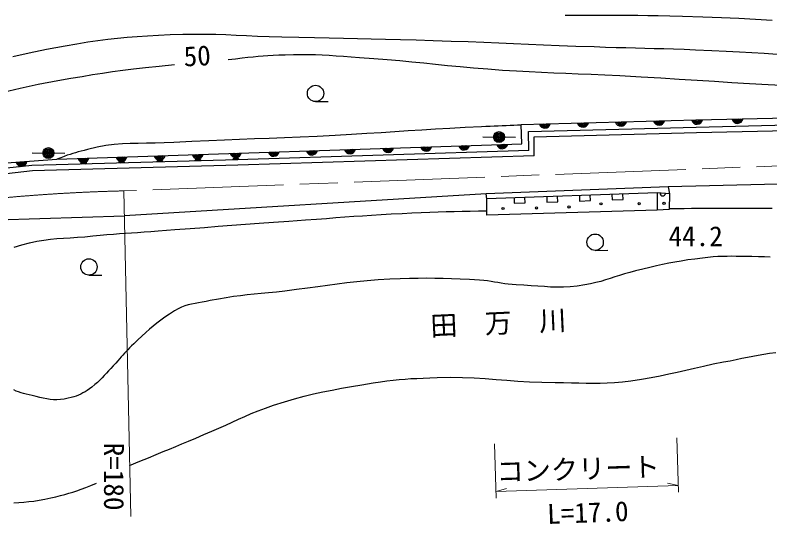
# Model space of a CAD drawing. Units: millimetres, scale not verified. Extents: x 40000 to 680000, y 20000 to 380000.
# Drawn here: x 294010 to 363358, y 276638 to 323362 of the extents above; entities that cross this region are included whole.
import ezdxf
from ezdxf.enums import TextEntityAlignment as Align

# ---------------------------------------------------------------- set-up
doc = ezdxf.new("R2010")
doc.units = ezdxf.units.MM
doc.header["$LTSCALE"] = 1000
doc.linetypes.add('CHAIN', pattern=[18.5, 12, -1.5, 3.5, -1.5])
for name, color, linetype, lineweight in [('M-BGD', 7, 'Continuous', 25), ('M-BGD-HTXT', 7, 'Continuous', 13), ('M-BMK', 2, 'CHAIN', 13), ('M-STR-HTXT', 7, 'Continuous', 13)]:
    doc.layers.add(name, color=color, linetype=linetype, lineweight=lineweight)
doc.styles.add('ＭＳ ゴシック', font='')
doc.styles.get('ＭＳ ゴシック').set_extended_font_data('MS Gothic')

msp = doc.modelspace()

# ---------------------------------------------------------------- linework, layer by layer
at = {"layer": 'M-BGD'}
for p, q in [((344535, 323348), (345987, 323356)), ((345987, 323356), (347251, 323360)), ((347251, 323360), (348365, 323362)), ((348365, 323362), (349370, 323359)), ((349370, 323359), (350306, 323354)), ((350306, 323354), (351212, 323344)), ((351212, 323344), (352129, 323331)), ((352129, 323331), (353097, 323313)), ((353097, 323313), (354155, 323292)), ((354155, 323292), (355342, 323266)), ((355342, 323266), (357188, 323216)), ((357188, 323216), (358898, 323152)), ((358898, 323152), (360506, 323077)), ((360506, 323077), (362046, 322993)), ((362046, 322993), (363551, 322903)), ((301625, 321033), (302530, 321149)), ((302530, 321149), (303417, 321247)), ((303417, 321247), (304306, 321330)), ((304306, 321330), (305216, 321401)), ((305216, 321401), (306167, 321462)), ((306167, 321462), (307178, 321517)), ((307178, 321517), (308269, 321569)), ((308269, 321569), (309418, 321610)), ((309418, 321610), (310483, 321626)), ((310483, 321626), (311485, 321621)), ((311485, 321621), (312446, 321601)), ((312446, 321601), (313385, 321568)), ((313385, 321568), (314324, 321527)), ((314324, 321527), (315284, 321482)), ((315284, 321482), (316287, 321437)), ((316287, 321437), (317353, 321397)), ((317353, 321397), (318503, 321365)), ((318503, 321365), (320067, 321331)), ((320067, 321331), (321516, 321301)), ((321516, 321301), (322879, 321273)), ((322879, 321273), (324185, 321247)), ((324185, 321247), (325462, 321219)), ((325462, 321219), (326739, 321191)), ((326739, 321191), (328045, 321160)), ((328045, 321160), (329408, 321124)), ((329408, 321124), (330857, 321084)), ((330857, 321084), (332421, 321037)), ((296890, 320220), (298608, 320546)), ((298608, 320546), (299684, 320734)), ((299684, 320734), (300683, 320896)), ((300683, 320896), (301625, 321033)), ((332421, 321037), (334082, 320983)), ((334082, 320983), (335621, 320928)), ((335621, 320928), (337068, 320872)), ((337068, 320872), (338454, 320815)), ((338454, 320815), (339810, 320758)), ((339810, 320758), (341166, 320700)), ((341166, 320700), (342552, 320641)), ((342552, 320641), (343999, 320583)), ((343999, 320583), (345538, 320523)), ((345538, 320523), (347198, 320464)), ((347198, 320464), (348247, 320430)), ((348247, 320430), (349219, 320401)), ((349219, 320401), (350133, 320376)), ((293817, 319554), (295304, 319890)), ((295304, 319890), (296890, 320220)), ((319586, 319717), (318818, 319694)), ((320298, 319724), (319586, 319717)), ((320968, 319719), (320298, 319724)), ((321610, 319702), (320968, 319719)), ((322237, 319675), (321610, 319702)), ((350133, 320376), (351009, 320353)), ((351009, 320353), (351865, 320331)), ((351865, 320331), (352722, 320308)), ((352722, 320308), (353598, 320283)), ((353598, 320283), (354512, 320253)), ((354512, 320253), (355483, 320219)), ((355483, 320219), (356532, 320178)), ((356532, 320178), (358022, 320114)), ((358022, 320114), (359347, 320052)), ((359347, 320052), (360559, 319991)), ((360559, 319991), (361706, 319927)), ((361706, 319927), (362840, 319858)), ((362840, 319858), (364012, 319782)), ((314265, 319329), (313578, 319244)), ((314867, 319401), (314265, 319329)), ((315403, 319462), (314867, 319401)), ((315890, 319513), (315403, 319462)), ((316347, 319555), (315890, 319513)), ((316792, 319591), (316347, 319555)), ((317244, 319621), (316792, 319591)), ((317720, 319647), (317244, 319621)), ((318238, 319671), (317720, 319647)), ((318818, 319694), (318238, 319671)), ((322865, 319640), (322237, 319675)), ((323506, 319598), (322865, 319640)), ((324176, 319551), (323506, 319598)), ((324887, 319501), (324176, 319551)), ((325654, 319449), (324887, 319501)), ((326981, 319355), (325654, 319449)), ((328209, 319256), (326981, 319355)), ((329364, 319151), (328209, 319256)), ((330469, 319044), (329364, 319151)), ((331550, 318934), (330469, 319044)), ((304898, 318386), (303897, 318263)), ((306001, 318512), (304898, 318386)), ((307245, 318647), (306001, 318512)), ((308666, 318794), (307245, 318647)), ((332631, 318822), (331550, 318934)), ((333736, 318711), (332631, 318822)), ((334890, 318600), (333736, 318711)), ((336117, 318491), (334890, 318600)), ((337443, 318385), (336117, 318491)), ((338803, 318287), (337443, 318385)), ((300168, 317706), (299116, 317526)), ((301135, 317864), (300168, 317706)), ((302053, 318007), (301135, 317864)), ((302961, 318138), (302053, 318007)), ((303897, 318263), (302961, 318138)), ((340064, 318208), (338803, 318287)), ((341250, 318142), (340064, 318208)), ((342387, 318087), (341250, 318142)), ((343499, 318039), (342387, 318087)), ((344612, 317993), (343499, 318039)), ((345749, 317947), (344612, 317993)), ((346937, 317897), (345749, 317947)), ((348199, 317840), (346937, 317897)), ((349560, 317770), (348199, 317840)), ((351515, 317663), (349560, 317770)), ((353327, 317557), (351515, 317663)), ((296138, 316982), (294475, 316631)), ((297941, 317320), (296138, 316982)), ((299116, 317526), (297941, 317320)), ((355030, 317454), (353327, 317557)), ((356662, 317353), (355030, 317454)), ((358258, 317254), (356662, 317353)), ((359854, 317157), (358258, 317254)), ((361486, 317062), (359854, 317157)), ((363190, 316969), (361486, 317062)), ((365002, 316877), (363190, 316969)), ((294475, 316631), (292918, 316267)), ((321600, 315418), (322780, 315426)), ((340511, 313319), (356579, 313733)), ((356579, 313733), (372249, 314090)), ((331370, 312803), (330136, 312723)), ((332631, 312882), (331370, 312803)), ((333948, 312959), (332631, 312882)), ((335348, 313034), (333948, 312959)), ((336860, 313106), (335348, 313034)), ((337258, 313124), (336860, 313106)), ((337648, 313141), (337258, 313124)), ((338029, 313158), (337648, 313141)), ((338403, 313174), (338029, 313158)), ((338770, 313189), (338403, 313174)), ((339130, 313204), (338770, 313189)), ((339484, 313219), (339130, 313204)), ((339832, 313233), (339484, 313219)), ((340175, 313246), (339832, 313233)), ((340513, 313259), (340175, 313246)), ((340562, 311555), (340511, 313319)), ((341179, 312686), (356595, 313083)), ((356595, 313083), (372263, 313440)), ((356606, 312583), (371983, 312933)), ((318752, 312097), (317361, 312045)), ((320204, 312155), (318752, 312097)), ((321748, 312224), (320204, 312155)), ((323413, 312308), (321748, 312224)), ((324925, 312391), (323413, 312308)), ((326325, 312475), (324925, 312391)), ((327642, 312558), (326325, 312475)), ((328903, 312641), (327642, 312558)), ((330136, 312723), (328903, 312641)), ((336977, 312178), (339977, 312139)), ((341203, 310926), (341179, 312686)), ((341686, 312198), (356606, 312583)), ((341709, 310441), (341686, 312198)), ((297847, 310131), (340562, 311555)), ((302352, 311374), (301541, 311227)), ((303121, 311473), (302352, 311374)), ((303864, 311535), (303121, 311473)), ((304595, 311568), (303864, 311535)), ((305329, 311584), (304595, 311568)), ((306080, 311591), (305329, 311584)), ((306864, 311599), (306080, 311591)), ((307695, 311619), (306864, 311599)), ((308588, 311660), (307695, 311619)), ((310253, 311752), (308588, 311660)), ((311796, 311828), (310253, 311752)), ((313248, 311891), (311796, 311828)), ((314639, 311946), (313248, 311891)), ((316000, 311996), (314639, 311946)), ((317361, 312045), (316000, 311996)), ((295567, 310712), (298567, 310674)), ((299557, 310725), (299311, 310653)), ((299807, 310795), (299557, 310725)), ((300070, 310865), (299807, 310795)), ((300356, 310940), (300070, 310865)), ((300674, 311023), (300356, 310940)), ((301541, 311227), (300674, 311023)), ((341203, 310926), (314452, 310082)), ((287863, 309383), (297847, 310131)), ((314452, 310082), (295561, 309549)), ((298201, 310269), (297847, 310131)), ((298516, 310386), (298201, 310269)), ((298800, 310487), (298516, 310386)), ((299062, 310575), (298800, 310487)), ((299311, 310653), (299062, 310575)), ((341709, 310441), (314467, 309582)), ((295561, 309549), (285087, 308399)), ((314467, 309582), (295596, 309050)), ((295596, 309050), (285157, 307904)), ((354026, 307599), (337294, 306959)), ((362873, 307811), (354026, 307599)), ((354026, 307599), (354128, 306963)), ((370475, 307888), (362873, 307811)), ((337294, 306959), (304049, 304940)), ((337355, 306493), (337294, 306959)), ((353003, 307036), (337355, 306493)), ((339853, 306580), (339871, 306080)), ((340870, 306115), (340853, 306614)), ((342852, 306684), (342869, 306184)), ((343868, 306219), (343851, 306718)), ((345850, 306788), (345867, 306288)), ((346866, 306323), (346849, 306823)), ((348848, 306892), (348865, 306392)), ((349865, 306427), (349847, 306927)), ((354128, 306963), (353003, 307036)), ((353003, 307036), (353008, 305446)), ((354128, 306963), (354108, 305498)), ((337364, 304978), (337355, 306493)), ((339871, 306080), (340870, 306115)), ((342869, 306184), (343868, 306219)), ((345867, 306288), (346866, 306323)), ((348865, 306392), (349865, 306427)), ((328563, 305104), (329560, 305155)), ((329560, 305155), (330462, 305197)), ((330462, 305197), (331310, 305233)), ((331310, 305233), (332114, 305264)), ((332114, 305264), (332883, 305289)), ((332883, 305289), (333629, 305311)), ((333629, 305311), (334361, 305330)), ((334361, 305330), (335091, 305346)), ((335091, 305346), (335827, 305360)), ((335827, 305360), (336580, 305374)), ((336580, 305374), (337362, 305387)), ((353008, 305446), (337364, 304978)), ((354108, 305498), (353008, 305446)), ((354110, 305595), (354808, 305603)), ((354808, 305603), (355488, 305611)), ((355488, 305611), (356158, 305618)), ((356158, 305618), (356826, 305625)), ((356826, 305625), (357500, 305631)), ((357500, 305631), (358189, 305636)), ((358189, 305636), (358900, 305640)), ((358900, 305640), (359643, 305644)), ((359643, 305644), (360424, 305646)), ((360424, 305646), (361253, 305647)), ((361253, 305647), (362081, 305646)), ((362081, 305646), (362848, 305644)), ((362848, 305644), (363570, 305640)), ((288459, 304441), (304049, 304940)), ((317760, 304342), (319170, 304445)), ((319170, 304445), (320691, 304555)), ((320691, 304555), (321687, 304628)), ((321687, 304628), (322610, 304697)), ((322610, 304697), (323478, 304763)), ((323478, 304763), (324310, 304825)), ((324310, 304825), (325124, 304885)), ((325124, 304885), (325937, 304943)), ((325937, 304943), (326769, 304998)), ((326769, 304998), (327638, 305052)), ((327638, 305052), (328563, 305104)), ((308676, 303661), (310085, 303768)), ((310085, 303768), (311411, 303869)), ((311411, 303869), (312680, 303965)), ((312680, 303965), (313922, 304058)), ((313922, 304058), (315164, 304151)), ((315164, 304151), (316434, 304245)), ((316434, 304245), (317760, 304342)), ((300415, 303011), (301151, 303081)), ((301151, 303081), (301824, 303150)), ((301824, 303150), (302449, 303208)), ((302449, 303208), (303036, 303257)), ((303036, 303257), (303599, 303300)), ((303599, 303300), (304151, 303339)), ((304151, 303339), (304702, 303376)), ((304702, 303376), (305266, 303413)), ((305266, 303413), (305854, 303452)), ((305854, 303452), (306480, 303496)), ((306480, 303496), (307155, 303545)), ((307155, 303545), (308676, 303661)), ((294629, 302263), (295343, 302448)), ((295343, 302448), (296011, 302590)), ((296011, 302590), (296645, 302696)), ((296645, 302696), (297257, 302774)), ((297257, 302774), (297859, 302832)), ((297859, 302832), (298464, 302877)), ((298464, 302877), (299083, 302917)), ((299083, 302917), (299730, 302959)), ((299730, 302959), (300415, 303011)), ((293918, 302056), (294629, 302263)), ((347292, 301758), (348472, 301766)), ((357157, 301053), (356459, 300964)), ((357665, 301109), (357157, 301053)), ((358137, 301151), (357665, 301109)), ((358582, 301180), (358137, 301151)), ((359009, 301199), (358582, 301180)), ((359427, 301209), (359009, 301199)), ((359845, 301211), (359427, 301209)), ((360273, 301207), (359845, 301211)), ((360720, 301200), (360273, 301207)), ((361194, 301190), (360720, 301200)), ((361706, 301180), (361194, 301190)), ((362308, 301167), (361706, 301180)), ((362867, 301151), (362308, 301167)), ((363393, 301131), (362867, 301151)), ((352926, 300324), (352327, 300186)), ((353500, 300451), (352926, 300324)), ((354063, 300568), (353500, 300451)), ((354628, 300676), (354063, 300568)), ((355207, 300777), (354628, 300676)), ((355813, 300873), (355207, 300777)), ((356459, 300964), (355813, 300873)), ((349998, 299595), (349545, 299455)), ((350482, 299735), (349998, 299595)), ((351008, 299870), (350482, 299735)), ((351692, 300035), (351008, 299870)), ((352327, 300186), (351692, 300035)), ((300785, 299484), (301964, 299492)), ((326349, 298971), (325401, 298881)), ((327357, 299047), (326349, 298971)), ((328448, 299106), (327357, 299047)), ((329374, 299143), (328448, 299106)), ((330232, 299170), (329374, 299143)), ((331039, 299186), (330232, 299170)), ((331813, 299192), (331039, 299186)), ((332570, 299188), (331813, 299192)), ((333327, 299173), (332570, 299188)), ((334100, 299149), (333327, 299173)), ((334907, 299114), (334100, 299149)), ((335765, 299069), (334907, 299114)), ((336690, 299015), (335765, 299069)), ((337070, 298985), (336690, 299015)), ((337420, 298946), (337070, 298985)), ((337750, 298900), (337420, 298946)), ((338065, 298850), (337750, 298900)), ((347831, 298912), (347373, 298791)), ((348266, 299041), (347831, 298912)), ((348689, 299175), (348266, 299041)), ((349112, 299314), (348689, 299175)), ((349545, 299455), (349112, 299314)), ((320876, 298285), (319872, 298150)), ((321820, 298417), (320876, 298285)), ((322724, 298545), (321820, 298417)), ((323609, 298666), (322724, 298545)), ((324495, 298779), (323609, 298666)), ((325401, 298881), (324495, 298779)), ((338372, 298798), (338065, 298850)), ((338680, 298747), (338372, 298798)), ((338995, 298698), (338680, 298747)), ((339324, 298656), (338995, 298698)), ((339675, 298621), (339324, 298656)), ((340055, 298597), (339675, 298621)), ((340763, 298558), (340055, 298597)), ((341421, 298512), (340763, 298558)), ((342040, 298466), (341421, 298512)), ((342634, 298424), (342040, 298466)), ((343215, 298392), (342634, 298424)), ((343794, 298376), (343215, 298392)), ((344386, 298381), (343794, 298376)), ((345000, 298413), (344386, 298381)), ((345651, 298477), (345000, 298413)), ((346350, 298578), (345651, 298477)), ((346884, 298679), (346350, 298578)), ((347373, 298791), (346884, 298679)), ((314069, 297511), (313400, 297411)), ((314713, 297593), (314069, 297511)), ((315344, 297663), (314713, 297593)), ((315976, 297726), (315344, 297663)), ((316623, 297788), (315976, 297726)), ((317298, 297853), (316623, 297788)), ((318015, 297927), (317298, 297853)), ((318787, 298014), (318015, 297927)), ((319872, 298150), (318787, 298014)), ((310228, 296828), (309921, 296751)), ((310539, 296892), (310228, 296828)), ((310861, 296949), (310539, 296892)), ((311196, 297006), (310861, 296949)), ((311551, 297068), (311196, 297006)), ((311928, 297141), (311551, 297068)), ((312691, 297290), (311928, 297141)), ((313400, 297411), (312691, 297290)), ((308654, 296195), (308196, 295907)), ((308986, 296383), (308654, 296195)), ((309305, 296535), (308986, 296383)), ((309615, 296655), (309305, 296535)), ((309921, 296751), (309615, 296655)), ((307779, 295628), (307395, 295355)), ((308196, 295907), (307779, 295628)), ((306689, 294803), (306352, 294515)), ((307034, 295081), (306689, 294803)), ((307395, 295355), (307034, 295081)), ((306013, 294213), (305665, 293892)), ((306352, 294515), (306013, 294213)), ((305299, 293548), (304906, 293175)), ((305665, 293892), (305299, 293548)), ((304533, 292807), (304370, 292636)), ((304711, 292986), (304533, 292807)), ((304906, 293175), (304711, 292986)), ((303767, 291969), (303608, 291793)), ((303918, 292139), (303767, 291969)), ((304066, 292304), (303918, 292139)), ((304215, 292469), (304066, 292304)), ((304370, 292636), (304215, 292469)), ((360791, 291848), (361297, 291955)), ((361297, 291955), (361792, 292055)), ((361792, 292055), (362288, 292148)), ((362288, 292148), (362796, 292232)), ((362796, 292232), (363329, 292306)), ((363329, 292306), (363897, 292368)), ((303250, 291410), (303012, 291156)), ((303437, 291608), (303250, 291410)), ((303608, 291793), (303437, 291608)), ((357251, 291136), (358136, 291322)), ((358136, 291322), (359095, 291507)), ((359095, 291507), (359701, 291623)), ((359701, 291623), (360263, 291737)), ((360263, 291737), (360791, 291848)), ((302592, 290687), (302398, 290468)), ((302794, 290915), (302592, 290687)), ((303012, 291156), (302794, 290915)), ((354069, 290411), (354847, 290586)), ((354847, 290586), (355625, 290767)), ((355625, 290767), (356420, 290950)), ((356420, 290950), (357251, 291136)), ((302012, 290047), (301807, 289841)), ((302207, 290255), (302012, 290047)), ((302398, 290468), (302207, 290255)), ((328748, 289843), (329297, 289898)), ((329297, 289898), (329835, 289941)), ((329835, 289941), (330374, 289975)), ((330374, 289975), (330925, 290003)), ((330925, 290003), (331501, 290027)), ((331501, 290027), (332114, 290050)), ((332114, 290050), (332774, 290074)), ((332774, 290074), (333993, 290100)), ((333993, 290100), (335122, 290088)), ((335122, 290088), (336184, 290048)), ((336184, 290048), (337201, 289986)), ((337201, 289986), (338196, 289911)), ((338196, 289911), (339191, 289831)), ((350580, 289788), (351546, 289929)), ((351546, 289929), (352437, 290081)), ((352437, 290081), (353272, 290242)), ((353272, 290242), (354069, 290411)), ((301067, 289209), (300848, 289047)), ((301340, 289424), (301067, 289209)), ((301585, 289634), (301340, 289424)), ((301807, 289841), (301585, 289634)), ((324001, 289090), (324911, 289245)), ((324911, 289245), (325878, 289407)), ((325878, 289407), (326920, 289583)), ((326920, 289583), (327571, 289688)), ((327571, 289688), (328177, 289774)), ((328177, 289774), (328748, 289843)), ((339191, 289831), (340209, 289754)), ((340209, 289754), (341272, 289688)), ((341272, 289688), (342402, 289642)), ((342402, 289642), (343621, 289624)), ((343621, 289624), (344404, 289618)), ((344404, 289618), (345130, 289605)), ((345130, 289605), (345814, 289589)), ((345814, 289589), (346469, 289575)), ((346469, 289575), (347110, 289568)), ((347110, 289568), (347750, 289572)), ((347750, 289572), (348403, 289592)), ((348403, 289592), (349083, 289631)), ((349083, 289631), (349804, 289695)), ((349804, 289695), (350580, 289788)), ((294115, 288838), (293901, 288939)), ((294334, 288754), (294115, 288838)), ((294559, 288682), (294334, 288754)), ((294793, 288618), (294559, 288682)), ((295038, 288558), (294793, 288618)), ((295297, 288495), (295038, 288558)), ((295573, 288426), (295297, 288495)), ((300038, 288556), (299833, 288464)), ((300238, 288659), (300038, 288556)), ((300437, 288774), (300238, 288659)), ((300639, 288903), (300437, 288774)), ((300848, 289047), (300639, 288903)), ((320582, 288377), (321439, 288583)), ((321439, 288583), (322283, 288766)), ((322283, 288766), (323131, 288932)), ((323131, 288932), (324001, 289090)), ((295936, 288333), (295573, 288426)), ((296278, 288247), (295936, 288333)), ((296603, 288173), (296278, 288247)), ((296917, 288113), (296603, 288173)), ((297225, 288069), (296917, 288113)), ((297534, 288042), (297225, 288069)), ((297848, 288037), (297534, 288042)), ((298174, 288056), (297848, 288037)), ((298518, 288100), (298174, 288056)), ((298884, 288172), (298518, 288100)), ((299148, 288237), (298884, 288172)), ((299392, 288306), (299148, 288237)), ((299619, 288382), (299392, 288306)), ((299833, 288464), (299619, 288382)), ((317750, 287536), (318755, 287861)), ((318755, 287861), (319693, 288138)), ((319693, 288138), (320582, 288377)), ((316340, 287025), (317015, 287279)), ((317015, 287279), (317750, 287536)), ((314531, 286254), (315113, 286514)), ((315113, 286514), (315711, 286770)), ((315711, 286770), (316340, 287025)), ((312741, 285434), (313360, 285716)), ((313360, 285716), (313952, 285989)), ((313952, 285989), (314531, 286254)), ((311364, 284834), (312081, 285141)), ((312081, 285141), (312741, 285434)), ((309950, 284243), (310615, 284521)), ((310615, 284521), (311364, 284834)), ((308196, 283515), (308766, 283751)), ((308766, 283751), (309342, 283990)), ((309342, 283990), (309950, 284243)), ((306263, 282718), (306970, 283009)), ((306970, 283009), (307606, 283271)), ((307606, 283271), (308196, 283515)), ((304531, 282007), (305459, 282388)), ((305459, 282388), (306263, 282718)), ((300968, 280164), (301499, 280372)), ((298952, 279445), (299316, 279559)), ((299316, 279559), (299685, 279684)), ((299685, 279684), (300074, 279824)), ((300074, 279824), (300497, 279983)), ((300497, 279983), (300968, 280164)), ((295742, 278739), (296225, 278814)), ((296225, 278814), (296735, 278907)), ((296735, 278907), (297283, 279022)), ((297283, 279022), (297760, 279131)), ((297760, 279131), (298188, 279235)), ((298188, 279235), (298581, 279338)), ((298581, 279338), (298952, 279445)), ((293897, 278569), (294366, 278598)), ((294366, 278598), (294823, 278635)), ((294823, 278635), (295278, 278681)), ((295278, 278681), (295742, 278739))]:
    msp.add_line(p, q, dxfattribs=at)
for centre, radius in [((321611, 316167), 750), ((338477, 312158), 500), ((338477, 312158), 400), ((338477, 312158), 300), ((338477, 312158), 200), ((338477, 312158), 100), ((297067, 310693), 500), ((297067, 310693), 400), ((297067, 310693), 300), ((297067, 310693), 200), ((297067, 310693), 100), ((344904, 305746), 100), ((347834, 306028), 100), ((351343, 306044), 100), ((353630, 306075), 100), ((338842, 305605), 100), ((341912, 305652), 100), ((347303, 302508), 750), ((300796, 300233), 750)]:
    msp.add_circle(centre, radius, dxfattribs=at)
for centre, radius, start, end in [((346175, 313578), 512, 194.15516, 348.79439), ((346175, 313578), 412, 197.3014, 345.64816), ((346175, 313578), 312, 202.57497, 340.37458), ((346175, 313578), 212, 213.44049, 329.50906), ((349674, 313668), 512, 194.15516, 348.79439), ((349674, 313668), 412, 197.3014, 345.64816), ((349674, 313668), 312, 202.57497, 340.37458), ((349674, 313668), 212, 213.44049, 329.50906), ((353173, 313758), 512, 194.15516, 348.79439), ((353173, 313758), 412, 197.3014, 345.64816), ((353173, 313758), 312, 202.57497, 340.37458), ((353173, 313758), 212, 213.44049, 329.50906), ((356672, 313848), 512, 194.15516, 348.79439), ((356672, 313848), 412, 197.3014, 345.64816), ((356672, 313848), 312, 202.57497, 340.37458), ((356672, 313848), 212, 213.44049, 329.50906), ((360385, 313932), 512, 193.98447, 348.6237), ((360385, 313932), 412, 197.1307, 345.47746), ((360385, 313932), 312, 202.40428, 340.20389), ((360385, 313932), 212, 213.2698, 329.33836), ((342677, 313488), 512, 194.15516, 348.79439), ((342677, 313488), 412, 197.3014, 345.64816), ((342677, 313488), 312, 202.57497, 340.37458), ((342677, 313488), 212, 213.44049, 329.50906), ((335267, 311491), 512, 194.59074, 349.22997), ((335267, 311491), 412, 197.73697, 346.08373), ((335267, 311491), 312, 203.01055, 340.81016), ((335267, 311491), 212, 213.87607, 329.94463), ((338765, 311608), 512, 194.59074, 349.22997), ((338765, 311608), 412, 197.73697, 346.08373), ((338765, 311608), 312, 203.01055, 340.81016), ((338765, 311608), 212, 213.87607, 329.94463), ((314279, 310791), 512, 194.59074, 349.22997), ((314279, 310791), 412, 197.73697, 346.08373), ((314279, 310791), 312, 203.01055, 340.81016), ((314279, 310791), 212, 213.87607, 329.94463), ((317777, 310908), 512, 194.59074, 349.22997), ((317777, 310908), 412, 197.73697, 346.08373), ((317777, 310908), 312, 203.01055, 340.81016), ((317777, 310908), 212, 213.87607, 329.94463), ((321275, 311025), 512, 194.59074, 349.22997), ((321275, 311025), 412, 197.73697, 346.08373), ((321275, 311025), 312, 203.01055, 340.81016), ((321275, 311025), 212, 213.87607, 329.94463), ((324773, 311141), 512, 194.59074, 349.22997), ((324773, 311141), 412, 197.73697, 346.08373), ((324773, 311141), 312, 203.01055, 340.81016), ((324773, 311141), 212, 213.87607, 329.94463), ((328271, 311258), 512, 194.59074, 349.22997), ((328271, 311258), 412, 197.73697, 346.08373), ((328271, 311258), 312, 203.01055, 340.81016), ((328271, 311258), 212, 213.87607, 329.94463), ((331769, 311375), 512, 194.59074, 349.22997), ((331769, 311375), 412, 197.73697, 346.08373), ((331769, 311375), 312, 203.01055, 340.81016), ((331769, 311375), 212, 213.87607, 329.94463), ((300286, 310325), 512, 194.59074, 349.22997), ((300286, 310325), 412, 197.73697, 346.08373), ((300286, 310325), 312, 203.01055, 340.81016), ((300286, 310325), 212, 213.87607, 329.94463), ((303784, 310441), 512, 194.59074, 349.22997), ((303784, 310441), 412, 197.73697, 346.08373), ((303784, 310441), 312, 203.01055, 340.81016), ((303784, 310441), 212, 213.87607, 329.94463), ((307282, 310558), 512, 194.59074, 349.22997), ((307282, 310558), 412, 197.73697, 346.08373), ((307282, 310558), 312, 203.01055, 340.81016), ((307309, 309756), 325, 24.23515, 158.99542), ((307282, 310558), 212, 213.87607, 329.94463), ((310781, 310675), 512, 194.59074, 349.22997), ((310781, 310675), 412, 197.73697, 346.08373), ((310781, 310675), 312, 203.01055, 340.81016), ((310807, 309854), 325, 24.23515, 158.99542), ((310781, 310675), 212, 213.87607, 329.94463), ((310807, 309854), 225, 35.36428, 147.8663), ((314306, 309953), 325, 24.23515, 158.99542), ((314306, 309953), 225, 35.36428, 147.8663), ((294592, 310000), 512, 196.96076, 351.59999), ((294592, 310000), 412, 200.10699, 348.45375), ((294592, 310000), 312, 205.38057, 343.18018), ((294647, 309323), 325, 28.88606, 163.64633), ((294592, 310000), 212, 216.24609, 332.31465), ((294647, 309323), 225, 40.01519, 152.51721), ((300311, 309558), 325, 24.23515, 158.99542), ((300311, 309558), 225, 35.36428, 147.8663), ((303810, 309657), 325, 24.23515, 158.99542), ((303810, 309657), 225, 35.36428, 147.8663), ((307309, 309756), 225, 35.36428, 147.8663), ((353511, 307003), 250, 176.25617, 356.25617)]:
    msp.add_arc(centre, radius, start, end, dxfattribs=at)
at = {"layer": 'M-BGD-HTXT'}
msp.add_line((304001, 307219), (304629, 277323), dxfattribs=at)
at = {"layer": 'M-BMK'}
msp.add_line((374128, 309902), (304001, 307219), dxfattribs=at)
msp.add_arc((307724, 147090), 160173, 91.33166, 102.66006, dxfattribs=at)
at = {"layer": 'M-STR-HTXT'}
for p, q in [((354798, 284540), (354963, 279543)), ((338055, 283989), (338219, 278992)), ((354942, 280161), (353964, 280389)), ((338199, 279610), (354942, 280161)), ((338199, 279610), (339160, 279902))]:
    msp.add_line(p, q, dxfattribs=at)

# ---------------------------------------------------------------- texts
at = {"layer": 'M-BGD', "style": 'ＭＳ ゴシック'}
for s, rotation, p in [('50', 3.24, (309573, 318088)), ('田\u3000万\u3000川', 2.586, (332223, 293346))]:
    msp.add_text(s, height=1833, rotation=rotation, dxfattribs=at).set_placement(p, align=Align.BOTTOM_LEFT)
msp.add_text('44.2', height=1833, dxfattribs=at).set_placement((354043, 301589), align=Align.BOTTOM_LEFT)
at = {"layer": 'M-BGD-HTXT', "style": 'ＭＳ ゴシック'}
msp.add_text('R=180', height=1833, rotation=270, dxfattribs=at).set_placement((301635, 284100), align=Align.BOTTOM_LEFT)
at = {"layer": 'M-STR-HTXT', "style": 'ＭＳ ゴシック'}
for s, rotation, p in [('コンクリート', 1.806, (338282, 279973)), ('L=17.0', 2.163, (342946, 276079))]:
    msp.add_text(s, height=1833, rotation=rotation, dxfattribs=at).set_placement(p, align=Align.BOTTOM_LEFT)

doc.saveas('drawing.dxf')
